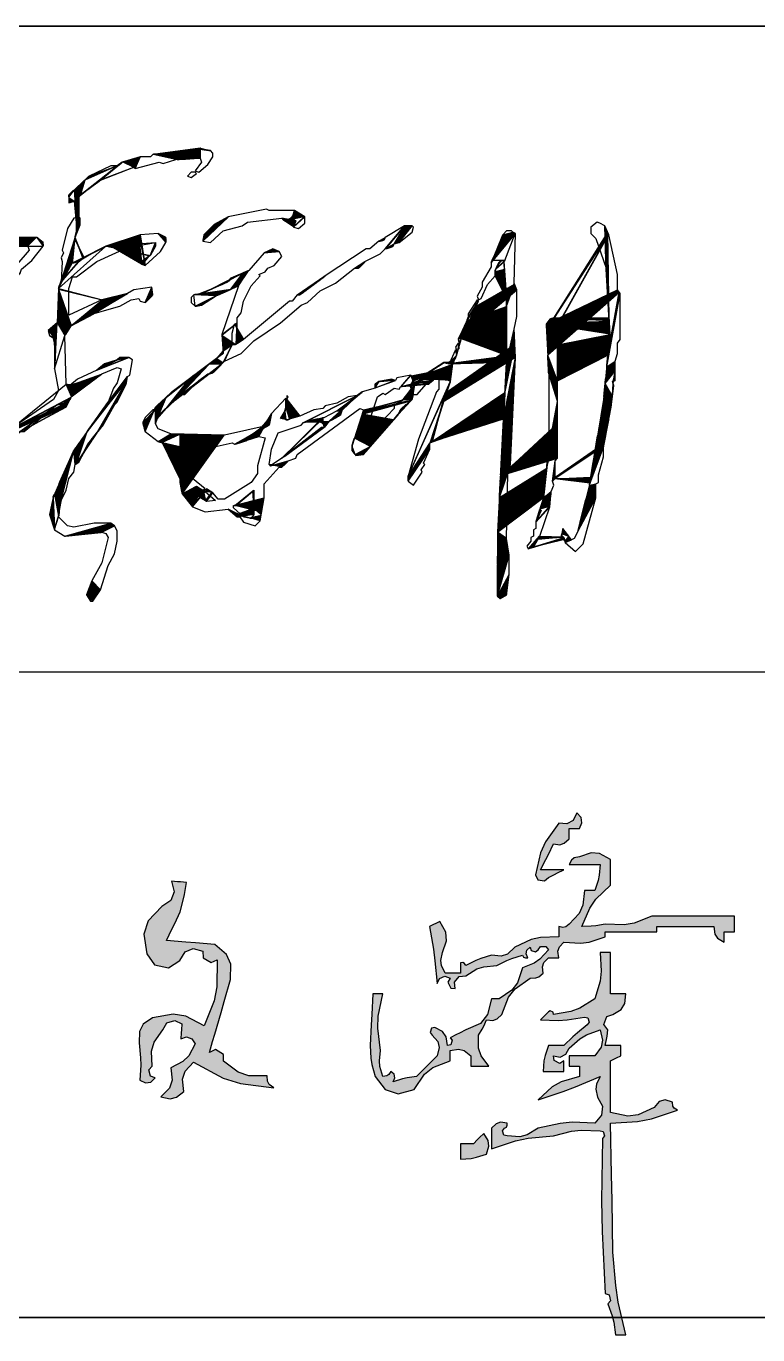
# Model space of a CAD drawing. Extents: x 815029915 to 815825525, y 579155098 to 579748855.
# Drawn here: x 815253167 to 815254300, y 579534310 to 579536337 of the extents above; entities that cross this region are included whole.
import ezdxf

# ---------------------------------------------------------------- set-up
doc = ezdxf.new("R2010")
doc.units = 0
doc.header["$LTSCALE"] = 100
doc.header["$MEASUREMENT"] = 0
doc.layers.add('TK', color=7, linetype='Continuous')
doc.layers.add('签名', color=7, linetype='Continuous')

# ---------------------------------------------------------------- blocks, each defined once
blk = doc.blocks.new('CCIAD-TK-A0-图签')
at = {"layer": 'TK'}
for p, q in [((1126.117, 121.628), (1177.187, 121.628)), ((1126.117, 121.628), (1177.187, 121.628)), ((1126.117, 121.628), (1177.187, 121.628)), ((1177.187, 121.628), (1126.117, 121.628)), ((1126.117, 111.628), (1177.187, 111.628)), ((1126.117, 111.628), (1177.187, 111.628)), ((1177.187, 101.628), (1126.117, 101.628)), ((1126.117, 101.628), (1177.187, 101.628)), ((1126.117, 101.628), (1177.187, 101.628))]:
    blk.add_line(p, q, dxfattribs=at)
blk = doc.blocks.new('fdagdfaf')
h = blk.add_hatch(color=256)
h.paths.add_polyline_path([(6.833, 7.6859), (6.833, 7.6998), (6.833, 7.7276), (6.8039, 7.744), (6.7811, 7.7459), (6.7496, 7.7345), (6.736, 7.732), (6.7281, 7.7261), (6.7219, 7.7137), (6.7552, 7.7137), (6.7719, 7.7137), (6.8052, 7.7137), (6.803, 7.6855), (6.8001, 7.6712), (6.7913, 7.6442), (6.7802, 7.6442), (6.7747, 7.6442), (6.7635, 7.6442), (6.7593, 7.6047), (6.7492, 7.5828), (6.7219, 7.5539), (6.7133, 7.5464), (6.7052, 7.5444), (6.6941, 7.547), (6.6941, 7.5359), (6.6941, 7.5303), (6.6941, 7.5192), (6.6456, 7.5182), (6.6199, 7.5121), (6.576, 7.4914), (6.5568, 7.4734), (6.5397, 7.4677), (6.5135, 7.4706), (6.485, 7.4616), (6.4709, 7.4559), (6.444, 7.4428), (6.441, 7.4482), (6.4363, 7.4506), (6.4301, 7.4498), (6.4301, 7.4386), (6.4301, 7.4331), (6.4301, 7.422), (6.4135, 7.422), (6.4051, 7.422), (6.3885, 7.422), (6.3788, 7.4422), (6.3771, 7.4556), (6.3815, 7.4775), (6.3929, 7.509), (6.391, 7.5318), (6.3746, 7.5609), (6.3634, 7.5553), (6.3579, 7.5526), (6.3468, 7.547), (6.3571, 7.4862), (6.3612, 7.4555), (6.3676, 7.3942), (6.3739, 7.4077), (6.3884, 7.4135), (6.4023, 7.4081), (6.396, 7.3974), (6.4039, 7.3816), (6.4162, 7.3803), (6.4141, 7.398), (6.4263, 7.4132), (6.444, 7.415), (6.4741, 7.4333), (6.4924, 7.4394), (6.5274, 7.4428), (6.5543, 7.4559), (6.5683, 7.4616), (6.5968, 7.4706), (6.5998, 7.4652), (6.6046, 7.4628), (6.6107, 7.4636), (6.6064, 7.4742), (6.6088, 7.4841), (6.6177, 7.4914), (6.6198, 7.4829), (6.6317, 7.479), (6.6385, 7.4845), (6.6453, 7.4933), (6.6595, 7.4933), (6.6663, 7.4845), (6.6436, 7.4593), (6.6283, 7.4486), (6.5968, 7.4359), (6.5836, 7.3963), (6.5685, 7.3763), (6.5343, 7.3525), (6.526, 7.3525), (6.5218, 7.3525), (6.5135, 7.3525), (6.5031, 7.3104), (6.4836, 7.287), (6.444, 7.2692), (6.4273, 7.2608), (6.419, 7.2567), (6.4023, 7.2483), (6.4079, 7.2415), (6.4039, 7.2296), (6.3954, 7.2275), (6.3916, 7.2511), (6.3818, 7.2649), (6.3607, 7.2761), (6.3522, 7.2739), (6.3482, 7.2621), (6.3537, 7.2553), (6.3689, 7.2381), (6.3729, 7.222), (6.3676, 7.1997), (6.3454, 7.1775), (6.3343, 7.1664), (6.312, 7.1441), (6.2867, 7.1404), (6.2741, 7.1376), (6.2495, 7.1302), (6.2539, 7.1408), (6.2514, 7.1507), (6.2426, 7.158), (6.2375, 7.1494), (6.2317, 7.1455), (6.2217, 7.1441), (6.2136, 7.1708), (6.2121, 7.1858), (6.2148, 7.2136), (6.2075, 7.2743), (6.209, 7.3066), (6.2217, 7.3664), (6.2106, 7.3664), (6.2051, 7.3664), (6.194, 7.3664), (6.1914, 7.3108), (6.1901, 7.283), (6.187, 7.2275), (6.1886, 7.1937), (6.1914, 7.1766), (6.2009, 7.1441), (6.2279, 7.1095), (6.2627, 7.0979), (6.3051, 7.1094), (6.3331, 7.1502), (6.3561, 7.1683), (6.4023, 7.1858), (6.4023, 7.1969), (6.4023, 7.2025), (6.4023, 7.2136), (6.4248, 7.218), (6.4402, 7.2142), (6.4579, 7.1997), (6.4579, 7.1886), (6.4579, 7.183), (6.4579, 7.1719), (6.4774, 7.1719), (6.4871, 7.1719), (6.5065, 7.1719), (6.4854, 7.2), (6.4786, 7.2201), (6.4787, 7.2553), (6.4883, 7.2713), (6.4925, 7.2797), (6.4996, 7.2969), (6.517, 7.295), (6.5285, 7.2988), (6.5413, 7.3108), (6.5588, 7.3571), (6.5769, 7.3801), (6.6177, 7.4081), (6.6326, 7.409), (6.6409, 7.4124), (6.6524, 7.422), (6.6504, 7.4394), (6.6542, 7.4509), (6.6663, 7.4636), (6.6774, 7.4636), (6.683, 7.4636), (6.6941, 7.4636), (6.6921, 7.4811), (6.6959, 7.4925), (6.708, 7.5053), (6.7527, 7.5028), (6.7764, 7.5057), (6.8191, 7.5192), (6.8191, 7.5248), (6.8191, 7.5276), (6.8191, 7.5331), (6.8747, 7.5331), (6.9025, 7.5331), (6.958, 7.5331), (6.958, 7.5387), (6.958, 7.5414), (6.958, 7.547), (7.0192, 7.547), (7.0497, 7.547), (7.1108, 7.547), (7.1139, 7.5272), (7.1215, 7.5157), (7.1386, 7.5053), (7.1386, 7.5164), (7.1386, 7.522), (7.1386, 7.5331), (7.1497, 7.5331), (7.1553, 7.5331), (7.1664, 7.5331), (7.1664, 7.5498), (7.1664, 7.5581), (7.1664, 7.5748), (7.0775, 7.5748), (7.033, 7.5748), (6.9441, 7.5748), (6.897, 7.5561), (6.8698, 7.5516), (6.8191, 7.5539), (6.7944, 7.5493), (6.7817, 7.5479), (6.7566, 7.547), (6.7778, 7.5966), (6.7943, 7.6205), (6.833, 7.6581)])
h.paths.add_polyline_path([(6.7219, 7.7943), (6.7219, 7.7998), (6.7219, 7.8109), (6.733, 7.8109), (6.7385, 7.8109), (6.7496, 7.8109), (6.7566, 7.8264), (6.7543, 7.8403), (6.7427, 7.8526), (6.7326, 7.8326), (6.7164, 7.8234), (6.6941, 7.8248), (6.6587, 7.7752), (6.6453, 7.7453), (6.6316, 7.6859), (6.638, 7.6733), (6.6555, 7.6698), (6.6663, 7.679), (6.683, 7.6873), (6.6913, 7.6915), (6.708, 7.6998), (6.683, 7.6998), (6.6705, 7.6998), (6.6455, 7.6998), (6.6596, 7.7275), (6.6665, 7.7414), (6.6802, 7.7693), (6.6976, 7.7673), (6.7091, 7.7711), (6.7219, 7.7832)])
h.paths.add_polyline_path([(6.8723, 7.3403), (6.8747, 7.3664), (6.858, 7.3664), (6.8497, 7.3664), (6.833, 7.3664), (6.833, 7.4109), (6.833, 7.4331), (6.833, 7.4775), (6.8219, 7.4775), (6.8163, 7.4775), (6.8052, 7.4775), (6.8087, 7.4273), (6.8058, 7.4007), (6.7913, 7.3525), (6.7506, 7.3282), (6.7269, 7.3193), (6.6802, 7.3108), (6.6795, 7.317), (6.6716, 7.3209), (6.6663, 7.3178), (6.658, 7.3094), (6.6538, 7.3053), (6.6455, 7.2969), (6.6927, 7.2948), (6.7168, 7.2962), (6.7635, 7.3039), (6.7721, 7.3017), (6.776, 7.2899), (6.7705, 7.2831), (6.7448, 7.2616), (6.7323, 7.2505), (6.708, 7.2275), (6.6913, 7.2275), (6.683, 7.2275), (6.6663, 7.2275), (6.6575, 7.2005), (6.6546, 7.1863), (6.6524, 7.158), (6.6746, 7.158), (6.6857, 7.158), (6.708, 7.158), (6.708, 7.1691), (6.708, 7.1747), (6.708, 7.1858), (6.6973, 7.1795), (6.6815, 7.1873), (6.6802, 7.1997), (6.6985, 7.1965), (6.7134, 7.2039), (6.7219, 7.2205), (6.7511, 7.2457), (6.7689, 7.2561), (6.8052, 7.2692), (6.8117, 7.2416), (6.8079, 7.2226), (6.7913, 7.1997), (6.7635, 7.1997), (6.7496, 7.1997), (6.7219, 7.1997), (6.7219, 7.1886), (6.7219, 7.183), (6.7219, 7.1719), (6.733, 7.1719), (6.7385, 7.1719), (6.7496, 7.1719), (6.7496, 7.1608), (6.7496, 7.1552), (6.7496, 7.1441), (6.7007, 7.1296), (6.6763, 7.1159), (6.6385, 7.0816), (6.7062, 7.1037), (6.7397, 7.1163), (6.8052, 7.1441), (6.7955, 7.1239), (6.7938, 7.1105), (6.7983, 7.0886), (6.812, 7.0643), (6.8096, 7.0402), (6.7913, 7.0191), (6.73, 7.021), (6.6985, 7.0181), (6.6385, 7.0052), (6.6094, 6.9869), (6.5894, 6.982), (6.5552, 6.9844), (6.5466, 6.9865), (6.5427, 6.9984), (6.5482, 7.0052), (6.5536, 7.0082), (6.556, 7.0129), (6.5552, 7.0191), (6.5377, 7.0211), (6.5263, 7.0173), (6.5135, 7.0052), (6.5135, 6.983), (6.5135, 6.9719), (6.5135, 6.9496), (6.578, 6.9714), (6.6123, 6.9786), (6.6802, 6.9844), (6.7288, 6.9973), (6.7549, 7.0002), (6.8052, 6.9983), (6.8137, 6.9961), (6.8177, 6.9843), (6.8122, 6.9774), (6.8096, 6.8107), (6.811, 6.7272), (6.8191, 6.5607), (6.8298, 6.5567), (6.8337, 6.5414), (6.8261, 6.5329), (6.8378, 6.5006), (6.842, 6.4836), (6.8469, 6.4495), (6.858, 6.4495), (6.8636, 6.4495), (6.8747, 6.4495), (6.8543, 6.5372), (6.8473, 6.5821), (6.8399, 6.6718), (6.8377, 6.8107), (6.8363, 6.8802), (6.833, 7.0191), (6.9064, 7.0233), (6.9438, 7.0305), (7.0136, 7.0538), (7.0049, 7.0589), (7.001, 7.0647), (6.9997, 7.0747), (6.9806, 7.0814), (6.9638, 7.0765), (6.9511, 7.0608), (6.9077, 7.0412), (6.8797, 7.0379), (6.833, 7.0469), (6.833, 7.1025), (6.833, 7.1302), (6.833, 7.1858), (6.8441, 7.1914), (6.8497, 7.1941), (6.8608, 7.1997), (6.8608, 7.2108), (6.8608, 7.2164), (6.8608, 7.2275), (6.8441, 7.2275), (6.8358, 7.2275), (6.8191, 7.2275), (6.8226, 7.244), (6.824, 7.2524), (6.8261, 7.2692), (6.8159, 7.2835), (6.8232, 7.3054), (6.8399, 7.3108), (6.8624, 7.3244)])
h.paths.add_polyline_path([(6.5065, 6.9571), (6.5046, 6.9724), (6.4926, 6.9913), (6.4815, 6.9802), (6.476, 6.9746), (6.4649, 6.9635), (6.451, 6.9635), (6.444, 6.9635), (6.4301, 6.9635), (6.4301, 6.9469), (6.4301, 6.9385), (6.4301, 6.9219), (6.4584, 6.9241), (6.4727, 6.9269), (6.4996, 6.9357)])
blk.add_hatch(color=256).paths.add_polyline_path([(5.6618, 7.5559), (5.6764, 7.5868), (5.6849, 7.6179), (5.6883, 7.6338), (5.6931, 7.6657), (5.6771, 7.6671), (5.6691, 7.6677), (5.6532, 7.6691), (5.6605, 7.6409), (5.6516, 7.6173), (5.6274, 7.601), (5.5904, 7.5625), (5.5789, 7.5267), (5.5866, 7.4739), (5.6072, 7.4441), (5.6451, 7.4367), (5.6755, 7.4564), (5.6896, 7.4792), (5.7118, 7.4881), (5.7378, 7.4813), (5.7382, 7.4634), (5.7599, 7.4502), (5.776, 7.458), (5.775, 7.3855), (5.7675, 7.3477), (5.741, 7.2803), (5.6912, 7.3062), (5.6576, 7.3114), (5.6023, 7.302), (5.5773, 7.2845), (5.567, 7.2652), (5.5665, 7.2347), (5.5701, 7.1947), (5.5704, 7.1743), (5.5681, 7.1342), (5.5828, 7.1267), (5.5973, 7.129), (5.6088, 7.1408), (5.5968, 7.1449), (5.5926, 7.1624), (5.6013, 7.1715), (5.5996, 7.2123), (5.6064, 7.236), (5.6297, 7.2695), (5.6404, 7.2882), (5.6618, 7.2948), (5.6812, 7.2853), (5.6798, 7.2693), (5.6792, 7.2614), (5.6778, 7.2454), (5.6935, 7.2504), (5.7074, 7.2457), (5.7169, 7.2321), (5.6995, 7.1995), (5.684, 7.1842), (5.6512, 7.1674), (5.6548, 7.1346), (5.6475, 7.113), (5.6245, 7.0893), (5.6494, 7.0843), (5.6662, 7.0884), (5.686, 7.1042), (5.6824, 7.137), (5.6898, 7.1585), (5.7127, 7.1823), (5.7924, 7.1399), (5.8382, 7.1254), (5.9278, 7.114), (5.916, 7.1223), (5.9111, 7.1312), (5.9103, 7.1456), (5.8608, 7.1457), (5.8325, 7.1554), (5.7932, 7.1855), (5.7928, 7.2034), (5.7711, 7.2166), (5.755, 7.2088), (5.7607, 7.2284), (5.7635, 7.2382), (5.7692, 7.2578), (5.7862, 7.3166), (5.7947, 7.346), (5.8117, 7.4048), (5.8128, 7.446), (5.801, 7.4723), (5.7694, 7.4987), (5.7175, 7.5031), (5.6916, 7.5052), (5.6398, 7.5096), (5.6544, 7.5405)])
for p, q in [((6.7427, 7.8526), (6.7326, 7.8326)), ((6.7543, 7.8403), (6.7427, 7.8526)), ((6.6941, 7.8248), (6.6587, 7.7752)), ((6.7164, 7.8234), (6.6941, 7.8248)), ((6.7326, 7.8326), (6.7164, 7.8234)), ((6.7219, 7.7998), (6.7219, 7.8109)), ((6.7219, 7.8109), (6.733, 7.8109)), ((6.733, 7.8109), (6.7385, 7.8109)), ((6.7385, 7.8109), (6.7496, 7.8109)), ((6.7496, 7.8109), (6.7566, 7.8264)), ((6.7566, 7.8264), (6.7543, 7.8403)), ((6.7091, 7.7711), (6.7219, 7.7832)), ((6.7219, 7.7943), (6.7219, 7.7998)), ((6.7219, 7.7832), (6.7219, 7.7943)), ((6.6453, 7.7453), (6.6316, 7.6859)), ((6.6587, 7.7752), (6.6453, 7.7453)), ((6.6596, 7.7275), (6.6665, 7.7414)), ((6.6665, 7.7414), (6.6802, 7.7693)), ((6.6802, 7.7693), (6.6976, 7.7673)), ((6.6976, 7.7673), (6.7091, 7.7711)), ((6.7811, 7.7459), (6.7496, 7.7345)), ((6.8039, 7.744), (6.7811, 7.7459)), ((6.833, 7.7276), (6.8039, 7.744)), ((6.6455, 7.6998), (6.6596, 7.7275)), ((6.7281, 7.7261), (6.7219, 7.7137)), ((6.7219, 7.7137), (6.7552, 7.7137)), ((6.736, 7.732), (6.7281, 7.7261)), ((6.7496, 7.7345), (6.736, 7.732)), ((6.7552, 7.7137), (6.7719, 7.7137)), ((6.7719, 7.7137), (6.8052, 7.7137)), ((6.8052, 7.7137), (6.803, 7.6855)), ((6.833, 7.6998), (6.833, 7.7276)), ((6.6316, 7.6859), (6.638, 7.6733)), ((6.638, 7.6733), (6.6555, 7.6698)), ((6.6705, 7.6998), (6.6455, 7.6998)), ((6.6555, 7.6698), (6.6663, 7.679)), ((6.6663, 7.679), (6.683, 7.6873)), ((6.683, 7.6998), (6.6705, 7.6998)), ((6.708, 7.6998), (6.683, 7.6998)), ((6.683, 7.6873), (6.6913, 7.6915)), ((6.6913, 7.6915), (6.708, 7.6998)), ((6.8001, 7.6712), (6.7913, 7.6442)), ((6.803, 7.6855), (6.8001, 7.6712)), ((6.833, 7.6859), (6.833, 7.6998)), ((6.833, 7.6581), (6.833, 7.6859)), ((5.6605, 7.6409), (5.6516, 7.6173)), ((5.6691, 7.6677), (5.6532, 7.6691)), ((5.6532, 7.6691), (5.6605, 7.6409)), ((5.6771, 7.6671), (5.6691, 7.6677)), ((5.6931, 7.6657), (5.6771, 7.6671)), ((5.6883, 7.6338), (5.6931, 7.6657)), ((6.7635, 7.6442), (6.7593, 7.6047)), ((6.7747, 7.6442), (6.7635, 7.6442)), ((6.7802, 7.6442), (6.7747, 7.6442)), ((6.7913, 7.6442), (6.7802, 7.6442)), ((6.7943, 7.6205), (6.833, 7.6581)), ((5.6274, 7.601), (5.5904, 7.5625)), ((5.6516, 7.6173), (5.6274, 7.601)), ((5.6764, 7.5868), (5.6849, 7.6179)), ((5.6849, 7.6179), (5.6883, 7.6338)), ((6.7593, 7.6047), (6.7492, 7.5828)), ((6.7778, 7.5966), (6.7943, 7.6205)), ((5.6618, 7.5559), (5.6764, 7.5868)), ((6.7492, 7.5828), (6.7219, 7.5539)), ((6.7566, 7.547), (6.7778, 7.5966)), ((6.9441, 7.5748), (6.897, 7.5561)), ((7.033, 7.5748), (6.9441, 7.5748)), ((7.0775, 7.5748), (7.033, 7.5748)), ((7.1664, 7.5748), (7.0775, 7.5748)), ((7.1664, 7.5581), (7.1664, 7.5748)), ((5.5904, 7.5625), (5.5789, 7.5267)), ((5.6398, 7.5096), (5.6544, 7.5405)), ((5.6544, 7.5405), (5.6618, 7.5559)), ((6.3579, 7.5526), (6.3468, 7.547)), ((6.3468, 7.547), (6.3571, 7.4862)), ((6.3634, 7.5553), (6.3579, 7.5526)), ((6.3746, 7.5609), (6.3634, 7.5553)), ((6.391, 7.5318), (6.3746, 7.5609)), ((6.3929, 7.509), (6.391, 7.5318)), ((6.7052, 7.5444), (6.6941, 7.547)), ((6.6941, 7.547), (6.6941, 7.5359)), ((6.6941, 7.5359), (6.6941, 7.5303)), ((6.6941, 7.5303), (6.6941, 7.5192)), ((6.7133, 7.5464), (6.7052, 7.5444)), ((6.7219, 7.5539), (6.7133, 7.5464)), ((6.7817, 7.5479), (6.7566, 7.547)), ((6.7944, 7.5493), (6.7817, 7.5479)), ((6.8191, 7.5539), (6.7944, 7.5493)), ((6.8698, 7.5516), (6.8191, 7.5539)), ((6.8191, 7.5276), (6.8191, 7.5331)), ((6.8191, 7.5331), (6.8747, 7.5331)), ((6.897, 7.5561), (6.8698, 7.5516)), ((6.8747, 7.5331), (6.9025, 7.5331)), ((6.9025, 7.5331), (6.958, 7.5331)), ((6.958, 7.5414), (6.958, 7.547)), ((6.958, 7.547), (7.0192, 7.547)), ((6.958, 7.5387), (6.958, 7.5414)), ((6.958, 7.5331), (6.958, 7.5387)), ((7.0192, 7.547), (7.0497, 7.547)), ((7.0497, 7.547), (7.1108, 7.547)), ((7.1108, 7.547), (7.1139, 7.5272)), ((7.1386, 7.522), (7.1386, 7.5331)), ((7.1386, 7.5331), (7.1497, 7.5331)), ((7.1497, 7.5331), (7.1553, 7.5331)), ((7.1553, 7.5331), (7.1664, 7.5331)), ((7.1664, 7.5498), (7.1664, 7.5581)), ((7.1664, 7.5331), (7.1664, 7.5498)), ((5.5789, 7.5267), (5.5866, 7.4739)), ((5.6916, 7.5052), (5.6398, 7.5096)), ((5.7175, 7.5031), (5.6916, 7.5052)), ((5.7694, 7.4987), (5.7175, 7.5031)), ((5.801, 7.4723), (5.7694, 7.4987)), ((6.3815, 7.4775), (6.3929, 7.509)), ((6.6199, 7.5121), (6.576, 7.4914)), ((6.6456, 7.5182), (6.6199, 7.5121)), ((6.6941, 7.5192), (6.6456, 7.5182)), ((6.6959, 7.4925), (6.708, 7.5053)), ((6.708, 7.5053), (6.7527, 7.5028)), ((6.7527, 7.5028), (6.7764, 7.5057)), ((6.7764, 7.5057), (6.8191, 7.5192)), ((6.8191, 7.5248), (6.8191, 7.5276)), ((6.8191, 7.5192), (6.8191, 7.5248)), ((7.1139, 7.5272), (7.1215, 7.5157)), ((7.1215, 7.5157), (7.1386, 7.5053)), ((7.1386, 7.5164), (7.1386, 7.522)), ((7.1386, 7.5053), (7.1386, 7.5164)), ((5.5866, 7.4739), (5.6072, 7.4441)), ((5.6755, 7.4564), (5.6896, 7.4792)), ((5.6896, 7.4792), (5.7118, 7.4881)), ((5.7118, 7.4881), (5.7378, 7.4813)), ((5.7378, 7.4813), (5.7382, 7.4634)), ((5.7382, 7.4634), (5.7599, 7.4502)), ((5.8128, 7.446), (5.801, 7.4723)), ((6.3571, 7.4862), (6.3612, 7.4555)), ((6.3771, 7.4556), (6.3815, 7.4775)), ((6.485, 7.4616), (6.4709, 7.4559)), ((6.5135, 7.4706), (6.485, 7.4616)), ((6.5397, 7.4677), (6.5135, 7.4706)), ((6.5568, 7.4734), (6.5397, 7.4677)), ((6.5543, 7.4559), (6.5683, 7.4616)), ((6.576, 7.4914), (6.5568, 7.4734)), ((6.5683, 7.4616), (6.5968, 7.4706)), ((6.5968, 7.4706), (6.5998, 7.4652)), ((6.5998, 7.4652), (6.6046, 7.4628)), ((6.6046, 7.4628), (6.6107, 7.4636)), ((6.6064, 7.4742), (6.6088, 7.4841)), ((6.6107, 7.4636), (6.6064, 7.4742)), ((6.6088, 7.4841), (6.6177, 7.4914)), ((6.6177, 7.4914), (6.6198, 7.4829)), ((6.6198, 7.4829), (6.6317, 7.479)), ((6.6436, 7.4593), (6.6283, 7.4486)), ((6.6317, 7.479), (6.6385, 7.4845)), ((6.6385, 7.4845), (6.6453, 7.4933)), ((6.6663, 7.4845), (6.6436, 7.4593)), ((6.6453, 7.4933), (6.6595, 7.4933)), ((6.6542, 7.4509), (6.6663, 7.4636)), ((6.6595, 7.4933), (6.6663, 7.4845)), ((6.6663, 7.4636), (6.6774, 7.4636)), ((6.6774, 7.4636), (6.683, 7.4636)), ((6.683, 7.4636), (6.6941, 7.4636)), ((6.6921, 7.4811), (6.6959, 7.4925)), ((6.6941, 7.4636), (6.6921, 7.4811)), ((6.8163, 7.4775), (6.8052, 7.4775)), ((6.8052, 7.4775), (6.8087, 7.4273)), ((6.8219, 7.4775), (6.8163, 7.4775)), ((6.833, 7.4775), (6.8219, 7.4775)), ((6.833, 7.4331), (6.833, 7.4775)), ((5.6072, 7.4441), (5.6451, 7.4367)), ((5.6451, 7.4367), (5.6755, 7.4564)), ((5.7599, 7.4502), (5.776, 7.458)), ((5.776, 7.458), (5.775, 7.3855)), ((5.8117, 7.4048), (5.8128, 7.446)), ((6.3612, 7.4555), (6.3676, 7.3942)), ((6.3788, 7.4422), (6.3771, 7.4556)), ((6.3885, 7.422), (6.3788, 7.4422)), ((6.4363, 7.4506), (6.4301, 7.4498)), ((6.4301, 7.4498), (6.4301, 7.4386)), ((6.4301, 7.4386), (6.4301, 7.4331)), ((6.4301, 7.4331), (6.4301, 7.422)), ((6.441, 7.4482), (6.4363, 7.4506)), ((6.444, 7.4428), (6.441, 7.4482)), ((6.4709, 7.4559), (6.444, 7.4428)), ((6.444, 7.415), (6.4741, 7.4333)), ((6.4741, 7.4333), (6.4924, 7.4394)), ((6.4924, 7.4394), (6.5274, 7.4428)), ((6.5274, 7.4428), (6.5543, 7.4559)), ((6.5968, 7.4359), (6.5836, 7.3963)), ((6.6283, 7.4486), (6.5968, 7.4359)), ((6.6504, 7.4394), (6.6542, 7.4509)), ((6.6524, 7.422), (6.6504, 7.4394)), ((6.8087, 7.4273), (6.8058, 7.4007)), ((6.833, 7.4109), (6.833, 7.4331)), ((5.7947, 7.346), (5.8117, 7.4048)), ((6.3676, 7.3942), (6.3739, 7.4077)), ((6.3739, 7.4077), (6.3884, 7.4135)), ((6.3884, 7.4135), (6.4023, 7.4081)), ((6.4051, 7.422), (6.3885, 7.422)), ((6.4023, 7.4081), (6.396, 7.3974)), ((6.396, 7.3974), (6.4039, 7.3816)), ((6.4135, 7.422), (6.4051, 7.422)), ((6.4301, 7.422), (6.4135, 7.422)), ((6.4141, 7.398), (6.4263, 7.4132)), ((6.4162, 7.3803), (6.4141, 7.398)), ((6.4263, 7.4132), (6.444, 7.415)), ((6.5836, 7.3963), (6.5685, 7.3763)), ((6.5769, 7.3801), (6.6177, 7.4081)), ((6.6177, 7.4081), (6.6326, 7.409)), ((6.6326, 7.409), (6.6409, 7.4124)), ((6.6409, 7.4124), (6.6524, 7.422)), ((6.8058, 7.4007), (6.7913, 7.3525)), ((6.833, 7.3664), (6.833, 7.4109)), ((5.775, 7.3855), (5.7675, 7.3477)), ((6.194, 7.3664), (6.1914, 7.3108)), ((6.2051, 7.3664), (6.194, 7.3664)), ((6.2106, 7.3664), (6.2051, 7.3664)), ((6.209, 7.3066), (6.2217, 7.3664)), ((6.2217, 7.3664), (6.2106, 7.3664)), ((6.4039, 7.3816), (6.4162, 7.3803)), ((6.5685, 7.3763), (6.5343, 7.3525)), ((6.5413, 7.3108), (6.5588, 7.3571)), ((6.5588, 7.3571), (6.5769, 7.3801)), ((6.8497, 7.3664), (6.833, 7.3664)), ((6.858, 7.3664), (6.8497, 7.3664)), ((6.8747, 7.3664), (6.858, 7.3664)), ((6.8723, 7.3403), (6.8747, 7.3664)), ((5.7675, 7.3477), (5.741, 7.2803)), ((5.7862, 7.3166), (5.7947, 7.346)), ((6.5135, 7.3525), (6.5031, 7.3104)), ((6.5218, 7.3525), (6.5135, 7.3525)), ((6.526, 7.3525), (6.5218, 7.3525)), ((6.5343, 7.3525), (6.526, 7.3525)), ((6.6716, 7.3209), (6.6663, 7.3178)), ((6.6795, 7.317), (6.6716, 7.3209)), ((6.7269, 7.3193), (6.6802, 7.3108)), ((6.7506, 7.3282), (6.7269, 7.3193)), ((6.7913, 7.3525), (6.7506, 7.3282)), ((6.8399, 7.3108), (6.8624, 7.3244)), ((6.8624, 7.3244), (6.8723, 7.3403)), ((5.5773, 7.2845), (5.567, 7.2652)), ((5.6023, 7.302), (5.5773, 7.2845)), ((5.6576, 7.3114), (5.6023, 7.302)), ((5.6297, 7.2695), (5.6404, 7.2882)), ((5.6404, 7.2882), (5.6618, 7.2948)), ((5.6912, 7.3062), (5.6576, 7.3114)), ((5.6618, 7.2948), (5.6812, 7.2853)), ((5.6812, 7.2853), (5.6798, 7.2693)), ((5.741, 7.2803), (5.6912, 7.3062)), ((5.7692, 7.2578), (5.7862, 7.3166)), ((6.1914, 7.3108), (6.1901, 7.283)), ((6.2075, 7.2743), (6.209, 7.3066)), ((6.4836, 7.287), (6.444, 7.2692)), ((6.5031, 7.3104), (6.4836, 7.287)), ((6.4925, 7.2797), (6.4996, 7.2969)), ((6.4996, 7.2969), (6.517, 7.295)), ((6.517, 7.295), (6.5285, 7.2988)), ((6.5285, 7.2988), (6.5413, 7.3108)), ((6.6538, 7.3053), (6.6455, 7.2969)), ((6.6455, 7.2969), (6.6927, 7.2948)), ((6.658, 7.3094), (6.6538, 7.3053)), ((6.6663, 7.3178), (6.658, 7.3094)), ((6.6802, 7.3108), (6.6795, 7.317)), ((6.6927, 7.2948), (6.7168, 7.2962)), ((6.7168, 7.2962), (6.7635, 7.3039)), ((6.7635, 7.3039), (6.7721, 7.3017)), ((6.776, 7.2899), (6.7705, 7.2831)), ((6.7721, 7.3017), (6.776, 7.2899)), ((6.8159, 7.2835), (6.8232, 7.3054)), ((6.8261, 7.2692), (6.8159, 7.2835)), ((6.8232, 7.3054), (6.8399, 7.3108)), ((5.567, 7.2652), (5.5665, 7.2347)), ((5.6064, 7.236), (5.6297, 7.2695)), ((5.6792, 7.2614), (5.6778, 7.2454)), ((5.6778, 7.2454), (5.6935, 7.2504)), ((5.6798, 7.2693), (5.6792, 7.2614)), ((5.6935, 7.2504), (5.7074, 7.2457)), ((5.7635, 7.2382), (5.7692, 7.2578)), ((6.1901, 7.283), (6.187, 7.2275)), ((6.2148, 7.2136), (6.2075, 7.2743)), ((6.3522, 7.2739), (6.3482, 7.2621)), ((6.3482, 7.2621), (6.3537, 7.2553)), ((6.3607, 7.2761), (6.3522, 7.2739)), ((6.3537, 7.2553), (6.3689, 7.2381)), ((6.3818, 7.2649), (6.3607, 7.2761)), ((6.3916, 7.2511), (6.3818, 7.2649)), ((6.3954, 7.2275), (6.3916, 7.2511)), ((6.419, 7.2567), (6.4023, 7.2483)), ((6.4023, 7.2483), (6.4079, 7.2415)), ((6.4273, 7.2608), (6.419, 7.2567)), ((6.444, 7.2692), (6.4273, 7.2608)), ((6.4786, 7.2201), (6.4787, 7.2553)), ((6.4787, 7.2553), (6.4883, 7.2713)), ((6.4883, 7.2713), (6.4925, 7.2797)), ((6.7323, 7.2505), (6.708, 7.2275)), ((6.7448, 7.2616), (6.7323, 7.2505)), ((6.7705, 7.2831), (6.7448, 7.2616)), ((6.7511, 7.2457), (6.7689, 7.2561)), ((6.7689, 7.2561), (6.8052, 7.2692)), ((6.8052, 7.2692), (6.8117, 7.2416)), ((6.8226, 7.244), (6.824, 7.2524)), ((6.824, 7.2524), (6.8261, 7.2692)), ((5.5665, 7.2347), (5.5701, 7.1947)), ((5.5996, 7.2123), (5.6064, 7.236)), ((5.7169, 7.2321), (5.6995, 7.1995)), ((5.7074, 7.2457), (5.7169, 7.2321)), ((5.755, 7.2088), (5.7607, 7.2284)), ((5.7711, 7.2166), (5.755, 7.2088)), ((5.7607, 7.2284), (5.7635, 7.2382)), ((5.7928, 7.2034), (5.7711, 7.2166)), ((6.187, 7.2275), (6.1886, 7.1937)), ((6.2121, 7.1858), (6.2148, 7.2136)), ((6.3729, 7.222), (6.3676, 7.1997)), ((6.3689, 7.2381), (6.3729, 7.222)), ((6.4039, 7.2296), (6.3954, 7.2275)), ((6.4023, 7.2136), (6.4248, 7.218)), ((6.4023, 7.2025), (6.4023, 7.2136)), ((6.4079, 7.2415), (6.4039, 7.2296)), ((6.4248, 7.218), (6.4402, 7.2142)), ((6.4402, 7.2142), (6.4579, 7.1997)), ((6.4854, 7.2), (6.4786, 7.2201)), ((6.6663, 7.2275), (6.6575, 7.2005)), ((6.683, 7.2275), (6.6663, 7.2275)), ((6.6913, 7.2275), (6.683, 7.2275)), ((6.708, 7.2275), (6.6913, 7.2275)), ((6.7134, 7.2039), (6.7219, 7.2205)), ((6.7219, 7.2205), (6.7511, 7.2457)), ((6.8079, 7.2226), (6.7913, 7.1997)), ((6.8117, 7.2416), (6.8079, 7.2226)), ((6.8191, 7.2275), (6.8226, 7.244)), ((6.8358, 7.2275), (6.8191, 7.2275)), ((6.8441, 7.2275), (6.8358, 7.2275)), ((6.8608, 7.2275), (6.8441, 7.2275)), ((6.8608, 7.2164), (6.8608, 7.2275)), ((6.8608, 7.2108), (6.8608, 7.2164)), ((5.5701, 7.1947), (5.5704, 7.1743)), ((5.6013, 7.1715), (5.5996, 7.2123)), ((5.684, 7.1842), (5.6512, 7.1674)), ((5.6995, 7.1995), (5.684, 7.1842)), ((5.6898, 7.1585), (5.7127, 7.1823)), ((5.7127, 7.1823), (5.7924, 7.1399)), ((5.7932, 7.1855), (5.7928, 7.2034)), ((5.8325, 7.1554), (5.7932, 7.1855)), ((6.1886, 7.1937), (6.1914, 7.1766)), ((6.2136, 7.1708), (6.2121, 7.1858)), ((6.3676, 7.1997), (6.3454, 7.1775)), ((6.3561, 7.1683), (6.4023, 7.1858)), ((6.4023, 7.1969), (6.4023, 7.2025)), ((6.4023, 7.1858), (6.4023, 7.1969)), ((6.4579, 7.1997), (6.4579, 7.1886)), ((6.4579, 7.1886), (6.4579, 7.183)), ((6.4579, 7.183), (6.4579, 7.1719)), ((6.5065, 7.1719), (6.4854, 7.2)), ((6.6546, 7.1863), (6.6524, 7.158)), ((6.6575, 7.2005), (6.6546, 7.1863)), ((6.6815, 7.1873), (6.6802, 7.1997)), ((6.6802, 7.1997), (6.6985, 7.1965)), ((6.6973, 7.1795), (6.6815, 7.1873)), ((6.708, 7.1858), (6.6973, 7.1795)), ((6.6985, 7.1965), (6.7134, 7.2039)), ((6.708, 7.1747), (6.708, 7.1858)), ((6.7496, 7.1997), (6.7219, 7.1997)), ((6.7219, 7.1997), (6.7219, 7.1886)), ((6.7219, 7.1886), (6.7219, 7.183)), ((6.7219, 7.183), (6.7219, 7.1719)), ((6.7635, 7.1997), (6.7496, 7.1997)), ((6.7913, 7.1997), (6.7635, 7.1997)), ((6.833, 7.1858), (6.8441, 7.1914)), ((6.833, 7.1302), (6.833, 7.1858)), ((6.8441, 7.1914), (6.8497, 7.1941)), ((6.8497, 7.1941), (6.8608, 7.1997)), ((6.8608, 7.1997), (6.8608, 7.2108)), ((5.5704, 7.1743), (5.5681, 7.1342)), ((5.5926, 7.1624), (5.6013, 7.1715)), ((5.5968, 7.1449), (5.5926, 7.1624)), ((5.6088, 7.1408), (5.5968, 7.1449)), ((5.6512, 7.1674), (5.6548, 7.1346)), ((5.6824, 7.137), (5.6898, 7.1585)), ((5.8608, 7.1457), (5.8325, 7.1554)), ((5.9103, 7.1456), (5.8608, 7.1457)), ((5.9111, 7.1312), (5.9103, 7.1456)), ((6.1914, 7.1766), (6.2009, 7.1441)), ((6.2009, 7.1441), (6.2279, 7.1095)), ((6.2217, 7.1441), (6.2136, 7.1708)), ((6.2317, 7.1455), (6.2217, 7.1441)), ((6.2375, 7.1494), (6.2317, 7.1455)), ((6.2426, 7.158), (6.2375, 7.1494)), ((6.2514, 7.1507), (6.2426, 7.158)), ((6.2539, 7.1408), (6.2514, 7.1507)), ((6.312, 7.1441), (6.2867, 7.1404)), ((6.3051, 7.1094), (6.3331, 7.1502)), ((6.3343, 7.1664), (6.312, 7.1441)), ((6.3331, 7.1502), (6.3561, 7.1683)), ((6.3454, 7.1775), (6.3343, 7.1664)), ((6.4579, 7.1719), (6.4774, 7.1719)), ((6.4774, 7.1719), (6.4871, 7.1719)), ((6.4871, 7.1719), (6.5065, 7.1719)), ((6.6524, 7.158), (6.6746, 7.158)), ((6.6746, 7.158), (6.6857, 7.158)), ((6.6857, 7.158), (6.708, 7.158)), ((6.7496, 7.1441), (6.7007, 7.1296)), ((6.708, 7.1691), (6.708, 7.1747)), ((6.708, 7.158), (6.708, 7.1691)), ((6.7219, 7.1719), (6.733, 7.1719)), ((6.733, 7.1719), (6.7385, 7.1719)), ((6.7385, 7.1719), (6.7496, 7.1719)), ((6.7397, 7.1163), (6.8052, 7.1441)), ((6.7496, 7.1719), (6.7496, 7.1608)), ((6.7496, 7.1608), (6.7496, 7.1552)), ((6.7496, 7.1552), (6.7496, 7.1441)), ((6.8052, 7.1441), (6.7955, 7.1239)), ((5.5681, 7.1342), (5.5828, 7.1267)), ((5.5828, 7.1267), (5.5973, 7.129)), ((5.5973, 7.129), (5.6088, 7.1408)), ((5.6475, 7.113), (5.6245, 7.0893)), ((5.6548, 7.1346), (5.6475, 7.113)), ((5.686, 7.1042), (5.6824, 7.137)), ((5.7924, 7.1399), (5.8382, 7.1254)), ((5.8382, 7.1254), (5.9278, 7.114)), ((5.916, 7.1223), (5.9111, 7.1312)), ((5.9278, 7.114), (5.916, 7.1223)), ((6.2279, 7.1095), (6.2627, 7.0979)), ((6.2495, 7.1302), (6.2539, 7.1408)), ((6.2741, 7.1376), (6.2495, 7.1302)), ((6.2627, 7.0979), (6.3051, 7.1094)), ((6.2867, 7.1404), (6.2741, 7.1376)), ((6.6763, 7.1159), (6.6385, 7.0816)), ((6.7007, 7.1296), (6.6763, 7.1159)), ((6.7062, 7.1037), (6.7397, 7.1163)), ((6.7955, 7.1239), (6.7938, 7.1105)), ((6.7938, 7.1105), (6.7983, 7.0886)), ((6.833, 7.1025), (6.833, 7.1302)), ((5.6245, 7.0893), (5.6494, 7.0843)), ((5.6494, 7.0843), (5.6662, 7.0884)), ((5.6662, 7.0884), (5.686, 7.1042)), ((6.6385, 7.0816), (6.7062, 7.1037)), ((6.7983, 7.0886), (6.812, 7.0643)), ((6.833, 7.0469), (6.833, 7.1025)), ((6.9638, 7.0765), (6.9511, 7.0608)), ((6.9806, 7.0814), (6.9638, 7.0765)), ((6.9997, 7.0747), (6.9806, 7.0814)), ((7.001, 7.0647), (6.9997, 7.0747)), ((6.8096, 7.0402), (6.7913, 7.0191)), ((6.812, 7.0643), (6.8096, 7.0402)), ((6.8797, 7.0379), (6.833, 7.0469)), ((6.9077, 7.0412), (6.8797, 7.0379)), ((6.9511, 7.0608), (6.9077, 7.0412)), ((6.9438, 7.0305), (7.0136, 7.0538)), ((7.0049, 7.0589), (7.001, 7.0647)), ((7.0136, 7.0538), (7.0049, 7.0589)), ((6.5263, 7.0173), (6.5135, 7.0052)), ((6.5135, 7.0052), (6.5135, 6.983)), ((6.5377, 7.0211), (6.5263, 7.0173)), ((6.5552, 7.0191), (6.5377, 7.0211)), ((6.5427, 6.9984), (6.5482, 7.0052)), ((6.5482, 7.0052), (6.5536, 7.0082)), ((6.5536, 7.0082), (6.556, 7.0129)), ((6.556, 7.0129), (6.5552, 7.0191)), ((6.6385, 7.0052), (6.6094, 6.9869)), ((6.6985, 7.0181), (6.6385, 7.0052)), ((6.73, 7.021), (6.6985, 7.0181)), ((6.7913, 7.0191), (6.73, 7.021)), ((6.833, 7.0191), (6.9064, 7.0233)), ((6.8363, 6.8802), (6.833, 7.0191)), ((6.9064, 7.0233), (6.9438, 7.0305)), ((6.476, 6.9746), (6.4649, 6.9635)), ((6.4815, 6.9802), (6.476, 6.9746)), ((6.4926, 6.9913), (6.4815, 6.9802)), ((6.5046, 6.9724), (6.4926, 6.9913)), ((6.5065, 6.9571), (6.5046, 6.9724)), ((6.5135, 6.983), (6.5135, 6.9719)), ((6.5135, 6.9719), (6.5135, 6.9496)), ((6.5135, 6.9496), (6.578, 6.9714)), ((6.5466, 6.9865), (6.5427, 6.9984)), ((6.5552, 6.9844), (6.5466, 6.9865)), ((6.5894, 6.982), (6.5552, 6.9844)), ((6.578, 6.9714), (6.6123, 6.9786)), ((6.6094, 6.9869), (6.5894, 6.982)), ((6.6123, 6.9786), (6.6802, 6.9844)), ((6.6802, 6.9844), (6.7288, 6.9973)), ((6.7288, 6.9973), (6.7549, 7.0002)), ((6.7549, 7.0002), (6.8052, 6.9983)), ((6.8052, 6.9983), (6.8137, 6.9961)), ((6.8122, 6.9774), (6.8096, 6.8107)), ((6.8177, 6.9843), (6.8122, 6.9774)), ((6.8137, 6.9961), (6.8177, 6.9843)), ((6.444, 6.9635), (6.4301, 6.9635)), ((6.4301, 6.9635), (6.4301, 6.9469)), ((6.4301, 6.9469), (6.4301, 6.9385)), ((6.4301, 6.9385), (6.4301, 6.9219)), ((6.451, 6.9635), (6.444, 6.9635)), ((6.4649, 6.9635), (6.451, 6.9635)), ((6.4727, 6.9269), (6.4996, 6.9357)), ((6.4996, 6.9357), (6.5065, 6.9571)), ((6.4301, 6.9219), (6.4584, 6.9241)), ((6.4584, 6.9241), (6.4727, 6.9269)), ((6.8377, 6.8107), (6.8363, 6.8802)), ((6.8096, 6.8107), (6.811, 6.7272)), ((6.8399, 6.6718), (6.8377, 6.8107)), ((6.811, 6.7272), (6.8191, 6.5607)), ((6.8473, 6.5821), (6.8399, 6.6718)), ((6.8543, 6.5372), (6.8473, 6.5821)), ((6.8191, 6.5607), (6.8298, 6.5567)), ((6.8298, 6.5567), (6.8337, 6.5414)), ((6.8337, 6.5414), (6.8261, 6.5329)), ((6.8261, 6.5329), (6.8378, 6.5006)), ((6.8747, 6.4495), (6.8543, 6.5372)), ((6.8378, 6.5006), (6.842, 6.4836)), ((6.842, 6.4836), (6.8469, 6.4495)), ((6.8469, 6.4495), (6.858, 6.4495)), ((6.858, 6.4495), (6.8636, 6.4495)), ((6.8636, 6.4495), (6.8747, 6.4495))]:
    blk.add_line(p, q)
blk = doc.blocks.new('A$C5C275C17')
at = {"linetype": 'Continuous'}
h = blk.add_hatch(dxfattribs=at)
h.set_pattern_fill('ANSI31', color=256, style=0)
h.set_pattern_definition([(45, (-64, -170), (-0.088388348, 0.088388348), [])])
h.paths.add_polyline_path([(173, 191), (185, 196), (188, 195), (185, 184), (182, 180), (178, 169), (151, 131), (135, 95), (132, 81), (136, 69), (144, 64), (173, 67), (176, 66), (178, 63), (173, 43), (165, 29), (161, 18), (164, 13), (166, 13), (172, 22), (178, 41), (183, 50), (185, 60), (185, 68), (183, 72), (180, 74), (167, 74), (151, 71), (146, 72), (139, 79), (141, 92), (145, 100), (147, 109), (151, 114), (152, 120), (155, 122), (162, 136), (174, 151), (180, 164), (185, 169), (192, 183), (193, 189), (195, 190), (197, 202), (194, 204), (187, 204), (185, 202), (175, 199), (169, 194), (154, 187), (148, 182), (145, 183), (144, 221), (149, 229), (166, 238), (187, 244), (196, 249), (202, 250), (203, 248), (207, 247), (213, 253), (212, 259), (198, 257), (193, 254), (173, 249), (147, 237), (147, 258), (150, 267), (153, 267), (169, 279), (193, 290), (215, 294), (215, 291), (211, 284), (204, 279), (204, 277), (207, 276), (219, 287), (223, 294), (223, 298), (217, 301), (203, 300), (176, 291), (158, 282), (155, 279), (150, 278), (152, 298), (154, 306), (156, 308), (156, 313), (155, 314), (151, 313), (146, 305), (142, 288), (143, 286), (141, 282), (142, 279), (141, 263), (139, 258), (138, 231), (131, 225), (132, 221), (137, 218), (136, 195), (139, 178), (135, 171), (102, 148), (100, 145), (96, 143), (90, 145), (86, 138), (84, 138), (81, 135), (81, 133), (84, 130), (94, 133), (101, 139), (103, 139), (109, 146), (112, 146), (138, 167), (142, 167), (145, 165), (149, 173)])
h.paths.add_polyline_path([(87, 214), (86, 219), (74, 217), (50, 205), (47, 205), (44, 202), (40, 202), (46, 210), (64, 225), (75, 237), (80, 240), (83, 243), (83, 245), (85, 245), (102, 262), (103, 265), (109, 270), (110, 273), (118, 280), (127, 291), (127, 294), (123, 297), (122, 298), (104, 298), (71, 293), (47, 285), (36, 278), (37, 273), (40, 272), (48, 278), (51, 278), (63, 284), (73, 285), (84, 289), (98, 289), (104, 291), (115, 291), (116, 288), (90, 258), (25, 197), (24, 193), (27, 190), (37, 191), (52, 199), (61, 202), (66, 206), (72, 208), (75, 207), (66, 193), (51, 178), (51, 176), (46, 172), (30, 150), (20, 140), (1, 113), (2, 111), (0, 107), (3, 101), (8, 98), (19, 98), (44, 103), (54, 103), (59, 98), (57, 82), (37, 42), (26, 12), (26, 5), (30, 0), (36, 6), (41, 32), (49, 49), (49, 52), (53, 60), (55, 61), (61, 78), (64, 82), (64, 88), (66, 90), (67, 99), (64, 102), (65, 104), (62, 108), (56, 108), (54, 110), (44, 110), (35, 107), (13, 105), (8, 107), (10, 116), (21, 129), (24, 135), (56, 172), (61, 180), (76, 196), (76, 198), (80, 202), (81, 206)])
h.paths.add_polyline_path([(218, 357), (221, 356), (231, 359), (250, 360), (251, 357), (246, 350), (249, 349), (256, 355), (260, 361), (260, 364), (258, 366), (251, 367), (250, 368), (213, 363), (211, 361), (203, 361), (189, 357), (185, 354), (180, 354), (163, 346), (147, 331), (147, 325), (153, 327), (157, 332), (172, 343), (198, 353), (199, 352)])
h.paths.add_polyline_path([(297, 268), (296, 269), (301, 271), (303, 274), (308, 276), (314, 283), (312, 287), (307, 289), (300, 286), (288, 272), (274, 266), (273, 264), (251, 254), (245, 253), (243, 251), (243, 247), (246, 244), (251, 245), (262, 252), (280, 260), (267, 222), (268, 207), (228, 177), (215, 165), (215, 163), (213, 163), (207, 157), (205, 153), (207, 146), (217, 138), (235, 134), (261, 134), (275, 137), (277, 136), (296, 142), (301, 141), (295, 119), (295, 113), (290, 106), (269, 93), (264, 93), (260, 98), (255, 101), (254, 99), (262, 92), (255, 91), (247, 96), (245, 102), (247, 103), (252, 100), (254, 101), (244, 109), (236, 110), (234, 108), (236, 97), (244, 87), (254, 83), (272, 85), (279, 79), (281, 79), (284, 75), (293, 72), (297, 76), (300, 94), (300, 105), (312, 118), (314, 118), (319, 123), (325, 125), (326, 128), (375, 164), (378, 163), (369, 135), (369, 131), (372, 127), (378, 128), (405, 159), (407, 163), (416, 171), (417, 175), (420, 175), (427, 183), (429, 183), (437, 190), (437, 179), (435, 177), (421, 140), (413, 111), (413, 107), (417, 104), (424, 114), (423, 116), (426, 120), (425, 121), (430, 132), (430, 137), (432, 138), (440, 169), (446, 185), (448, 199), (451, 206), (450, 210), (445, 199), (441, 200), (427, 191), (421, 184), (419, 184), (408, 170), (402, 166), (402, 164), (380, 141), (379, 143), (389, 173), (393, 176), (395, 175), (402, 180), (406, 179), (407, 181), (415, 183), (417, 185), (417, 188), (415, 190), (404, 188), (403, 186), (400, 187), (390, 185), (387, 183), (387, 180), (377, 177), (373, 174), (366, 173), (357, 168), (348, 166), (346, 164), (339, 163), (328, 158), (318, 155), (313, 156), (317, 163), (317, 172), (306, 160), (304, 151), (269, 143), (227, 144), (217, 148), (215, 152), (217, 158), (235, 175), (238, 175), (249, 186), (256, 191), (260, 192), (269, 201), (282, 207), (292, 217), (313, 231), (329, 245), (334, 247), (344, 256), (356, 262), (371, 274), (374, 274), (379, 279), (391, 285), (395, 289), (401, 291), (402, 293), (406, 294), (416, 302), (417, 306), (416, 307), (410, 307), (395, 298), (394, 296), (390, 295), (383, 289), (380, 289), (348, 268), (328, 253), (326, 253), (322, 248), (320, 248), (284, 218), (278, 214), (275, 214), (275, 223), (277, 230), (279, 231), (279, 235), (282, 239), (284, 248), (290, 260)])
h.paths.add_polyline_path([(331, 153), (347, 157), (357, 162), (361, 162), (360, 159), (351, 154), (347, 149), (345, 149), (314, 125), (305, 119), (304, 120), (306, 132), (311, 145), (329, 151)], flags=16)
h.paths.add_polyline_path([(292, 100), (292, 81), (290, 78), (284, 79), (276, 86), (276, 88), (278, 88), (291, 99)], flags=16)
h.paths.add_polyline_path([(324, 319), (304, 319), (302, 320), (272, 314), (261, 308), (253, 300), (252, 295), (258, 294), (268, 303), (283, 307), (287, 310), (314, 313), (316, 311), (322, 313), (325, 311), (323, 306), (327, 305), (332, 309), (332, 314)])
h.paths.add_polyline_path([(497, 301), (495, 302), (494, 303), (490, 303), (487, 300), (478, 278), (478, 275), (471, 263), (471, 259), (467, 252), (468, 249), (470, 250), (475, 261), (481, 268), (481, 272), (484, 278), (486, 280), (489, 280), (488, 279), (490, 250), (490, 200), (483, 67), (483, 17), (485, 15), (490, 18), (492, 34), (492, 49), (490, 62), (491, 113), (493, 120), (497, 204), (496, 226), (498, 236), (498, 257), (496, 262)])
h.paths.add_polyline_path([(532, 232), (529, 234), (528, 235), (524, 234), (521, 230), (523, 192), (523, 132), (519, 94), (516, 85), (517, 84), (513, 75), (513, 70), (511, 69), (511, 64), (509, 63), (509, 60), (506, 56), (507, 54), (512, 57), (516, 64), (524, 87), (525, 99), (527, 104), (526, 107), (528, 109), (528, 123), (530, 125), (530, 214)])
h.paths.add_polyline_path([(577, 269), (570, 300), (567, 307), (563, 309), (561, 310), (556, 306), (556, 301), (560, 297), (568, 274), (571, 222), (566, 171), (555, 104), (546, 68), (543, 62), (541, 61), (534, 70), (533, 64), (535, 63), (536, 59), (544, 52), (550, 58), (560, 94), (560, 105), (562, 106), (562, 112), (566, 126), (566, 134), (572, 165), (574, 182), (573, 185), (575, 186), (575, 201), (577, 207), (577, 215), (579, 218), (579, 254), (577, 257)])
h.paths.add_polyline_path([(468, 248), (467, 249), (460, 238), (460, 235), (452, 218), (453, 215)])
for points in [[(251, 367), (250, 368), (213, 363), (211, 361), (203, 361), (189, 357), (185, 354), (180, 354), (163, 346), (147, 331), (147, 325), (153, 327), (157, 332), (172, 343), (198, 353), (199, 352), (218, 357), (221, 356), (231, 359), (250, 360), (251, 357), (246, 350), (249, 349), (256, 355), (260, 361), (260, 364), (258, 366), (251, 367)], [(247, 348), (246, 349), (243, 349), (240, 346), (243, 345), (247, 348)], [(304, 319), (302, 320), (272, 314), (261, 308), (253, 300), (252, 295), (258, 294), (268, 303), (283, 307), (287, 310), (314, 313), (316, 311), (322, 313), (325, 311), (323, 306), (327, 305), (332, 309), (332, 314), (324, 319), (304, 319)], [(156, 313), (155, 314), (151, 313), (146, 305), (142, 288), (143, 286), (141, 282), (142, 279), (141, 263), (139, 258), (138, 231), (131, 225), (132, 221), (137, 218), (136, 195), (139, 178), (135, 171), (102, 148), (100, 145), (96, 143), (90, 145), (86, 138), (84, 138), (81, 135), (81, 133), (84, 130), (94, 133), (101, 139), (103, 139), (109, 146), (112, 146), (138, 167), (142, 167), (145, 165), (149, 173), (173, 191), (185, 196), (188, 195), (185, 184), (182, 180), (178, 169), (151, 131), (135, 95), (132, 81), (136, 69), (144, 64), (173, 67), (176, 66), (178, 63), (173, 43), (165, 29), (161, 18), (164, 13), (166, 13), (172, 22), (178, 41), (183, 50), (185, 60), (185, 68), (183, 72), (180, 74), (167, 74), (151, 71), (146, 72), (139, 79), (141, 92), (145, 100), (147, 109), (151, 114), (152, 120), (155, 122), (162, 136), (174, 151), (180, 164), (185, 169), (192, 183), (193, 189), (195, 190), (197, 202), (194, 204), (187, 204), (185, 202), (175, 199), (169, 194), (154, 187), (148, 182), (145, 183), (144, 221), (149, 229), (166, 238), (187, 244), (196, 249), (202, 250), (203, 248), (207, 247), (213, 253), (212, 259), (198, 257), (193, 254), (173, 249), (147, 237), (147, 258), (150, 267), (153, 267), (169, 279), (193, 290), (215, 294), (215, 291), (211, 284), (204, 279), (204, 277), (207, 276), (219, 287), (223, 294), (223, 298), (217, 301), (203, 300), (176, 291), (158, 282), (155, 279), (150, 278), (152, 298), (154, 306), (156, 308), (156, 313)], [(563, 309), (561, 310), (556, 306), (556, 301), (560, 297), (568, 274), (571, 222), (566, 171), (555, 104), (546, 68), (543, 62), (541, 61), (534, 70), (533, 64), (535, 63), (536, 59), (544, 52), (550, 58), (560, 94), (560, 105), (562, 106), (562, 112), (566, 126), (566, 134), (572, 165), (574, 182), (573, 185), (575, 186), (575, 201), (577, 207), (577, 215), (579, 218), (579, 254), (577, 257), (577, 269), (570, 300), (567, 307), (563, 309)], [(123, 297), (122, 298), (104, 298), (71, 293), (47, 285), (36, 278), (37, 273), (40, 272), (48, 278), (51, 278), (63, 284), (73, 285), (84, 289), (98, 289), (104, 291), (115, 291), (116, 288), (90, 258), (25, 197), (24, 193), (27, 190), (37, 191), (52, 199), (61, 202), (66, 206), (72, 208), (75, 207), (66, 193), (51, 178), (51, 176), (46, 172), (30, 150), (20, 140), (1, 113), (2, 111), (0, 107), (3, 101), (8, 98), (19, 98), (44, 103), (54, 103), (59, 98), (57, 82), (37, 42), (26, 12), (26, 5), (30, 0), (36, 6), (41, 32), (49, 49), (49, 52), (53, 60), (55, 61), (61, 78), (64, 82), (64, 88), (66, 90), (67, 99), (64, 102), (65, 104), (62, 108), (56, 108), (54, 110), (44, 110), (35, 107), (13, 105), (8, 107), (10, 116), (21, 129), (24, 135), (56, 172), (61, 180), (76, 196), (76, 198), (80, 202), (81, 206), (87, 214), (86, 219), (74, 217), (50, 205), (47, 205), (44, 202), (40, 202), (46, 210), (64, 225), (75, 237), (80, 240), (83, 243), (83, 245), (85, 245), (102, 262), (103, 265), (109, 270), (110, 273), (118, 280), (127, 291), (127, 294), (123, 297)], [(417, 306), (416, 307), (410, 307), (395, 298), (394, 296), (390, 295), (383, 289), (380, 289), (348, 268), (328, 253), (326, 253), (322, 248), (320, 248), (284, 218), (278, 214), (275, 214), (275, 223), (277, 230), (279, 231), (279, 235), (282, 239), (284, 248), (290, 260), (297, 268), (296, 269), (301, 271), (303, 274), (308, 276), (314, 283), (312, 287), (307, 289), (300, 286), (288, 272), (274, 266), (273, 264), (251, 254), (245, 253), (243, 251), (243, 247), (246, 244), (251, 245), (262, 252), (280, 260), (267, 222), (268, 207), (228, 177), (215, 165), (215, 163), (213, 163), (207, 157), (205, 153), (207, 146), (217, 138), (235, 134), (261, 134), (275, 137), (277, 136), (296, 142), (301, 141), (295, 119), (295, 113), (290, 106), (269, 93), (264, 93), (260, 98), (255, 101), (254, 99), (262, 92), (255, 91), (247, 96), (245, 102), (247, 103), (252, 100), (254, 101), (244, 109), (236, 110), (234, 108), (236, 97), (244, 87), (254, 83), (272, 85), (279, 79), (281, 79), (284, 75), (293, 72), (297, 76), (300, 94), (300, 105), (312, 118), (314, 118), (319, 123), (325, 125), (326, 128), (375, 164), (378, 163), (369, 135), (369, 131), (372, 127), (378, 128), (405, 159), (407, 163), (416, 171), (417, 175), (420, 175), (427, 183), (429, 183), (437, 190), (437, 179), (435, 177), (421, 140), (413, 111), (413, 107), (417, 104), (424, 114), (423, 116), (426, 120), (425, 121), (430, 132), (430, 137), (432, 138), (440, 169), (446, 185), (448, 199), (451, 206), (450, 210), (445, 199), (441, 200), (427, 191), (421, 184), (419, 184), (408, 170), (402, 166), (402, 164), (380, 141), (379, 143), (389, 173), (393, 176), (395, 175), (402, 180), (406, 179), (407, 181), (415, 183), (417, 185), (417, 188), (415, 190), (404, 188), (403, 186), (400, 187), (390, 185), (387, 183), (387, 180), (377, 177), (373, 174), (366, 173), (357, 168), (348, 166), (346, 164), (339, 163), (328, 158), (318, 155), (313, 156), (317, 163), (317, 172), (306, 160), (304, 151), (269, 143), (227, 144), (217, 148), (215, 152), (217, 158), (235, 175), (238, 175), (249, 186), (256, 191), (260, 192), (269, 201), (282, 207), (292, 217), (313, 231), (329, 245), (334, 247), (344, 256), (356, 262), (371, 274), (374, 274), (379, 279), (391, 285), (395, 289), (401, 291), (402, 293), (406, 294), (416, 302), (417, 306)], [(495, 302), (494, 303), (490, 303), (487, 300), (478, 278), (478, 275), (471, 263), (471, 259), (467, 252), (468, 249), (470, 250), (475, 261), (481, 268), (481, 272), (484, 278), (486, 280), (489, 280), (488, 279), (490, 250), (490, 200), (483, 67), (483, 17), (485, 15), (490, 18), (492, 34), (492, 49), (490, 62), (491, 113), (493, 120), (497, 204), (496, 226), (498, 236), (498, 257), (496, 262), (497, 301), (495, 302)], [(468, 248), (467, 249), (460, 238), (460, 235), (452, 218), (453, 215), (468, 248)], [(529, 234), (528, 235), (524, 234), (521, 230), (523, 192), (523, 132), (519, 94), (516, 85), (517, 84), (513, 75), (513, 70), (511, 69), (511, 64), (509, 63), (509, 60), (506, 56), (507, 54), (512, 57), (516, 64), (524, 87), (525, 99), (527, 104), (526, 107), (528, 109), (528, 123), (530, 125), (530, 214), (532, 232), (529, 234)], [(453, 214), (452, 215), (450, 212), (451, 209), (453, 211), (453, 214)], [(319, 173), (318, 174), (318, 171), (319, 173)], [(357, 162), (361, 162), (360, 159), (351, 154), (347, 149), (345, 149), (314, 125), (305, 119), (304, 120), (306, 132), (311, 145), (329, 151), (331, 153), (347, 157), (357, 162)], [(291, 99), (292, 100), (292, 81), (290, 78), (284, 79), (276, 86), (276, 88), (278, 88), (291, 99)]]:
    blk.add_lwpolyline(points, dxfattribs=at)

msp = doc.modelspace()

# ---------------------------------------------------------------- block references
at = {"layer": 'TK', "xscale": 100, "yscale": 100, "zscale": 100}
msp.add_blockref('CCIAD-TK-A0-图签', (815136770.1, 579524174.3), dxfattribs=at)
at = {"layer": '签名', "xscale": 1.976832000001985, "yscale": 1.976832000001985, "zscale": 1.976832000001985}
msp.add_blockref('A$C5C275C17', (815252941.8, 579535420.9), dxfattribs=at)
at = {"layer": '签名', "linetype": 'Continuous', "xscale": 576.0000000001977, "yscale": 576.0000000001977, "zscale": 576.0000000001977}
msp.add_blockref('fdagdfaf', (815250135.4, 579530595.5), dxfattribs=at)

doc.saveas('drawing.dxf')
